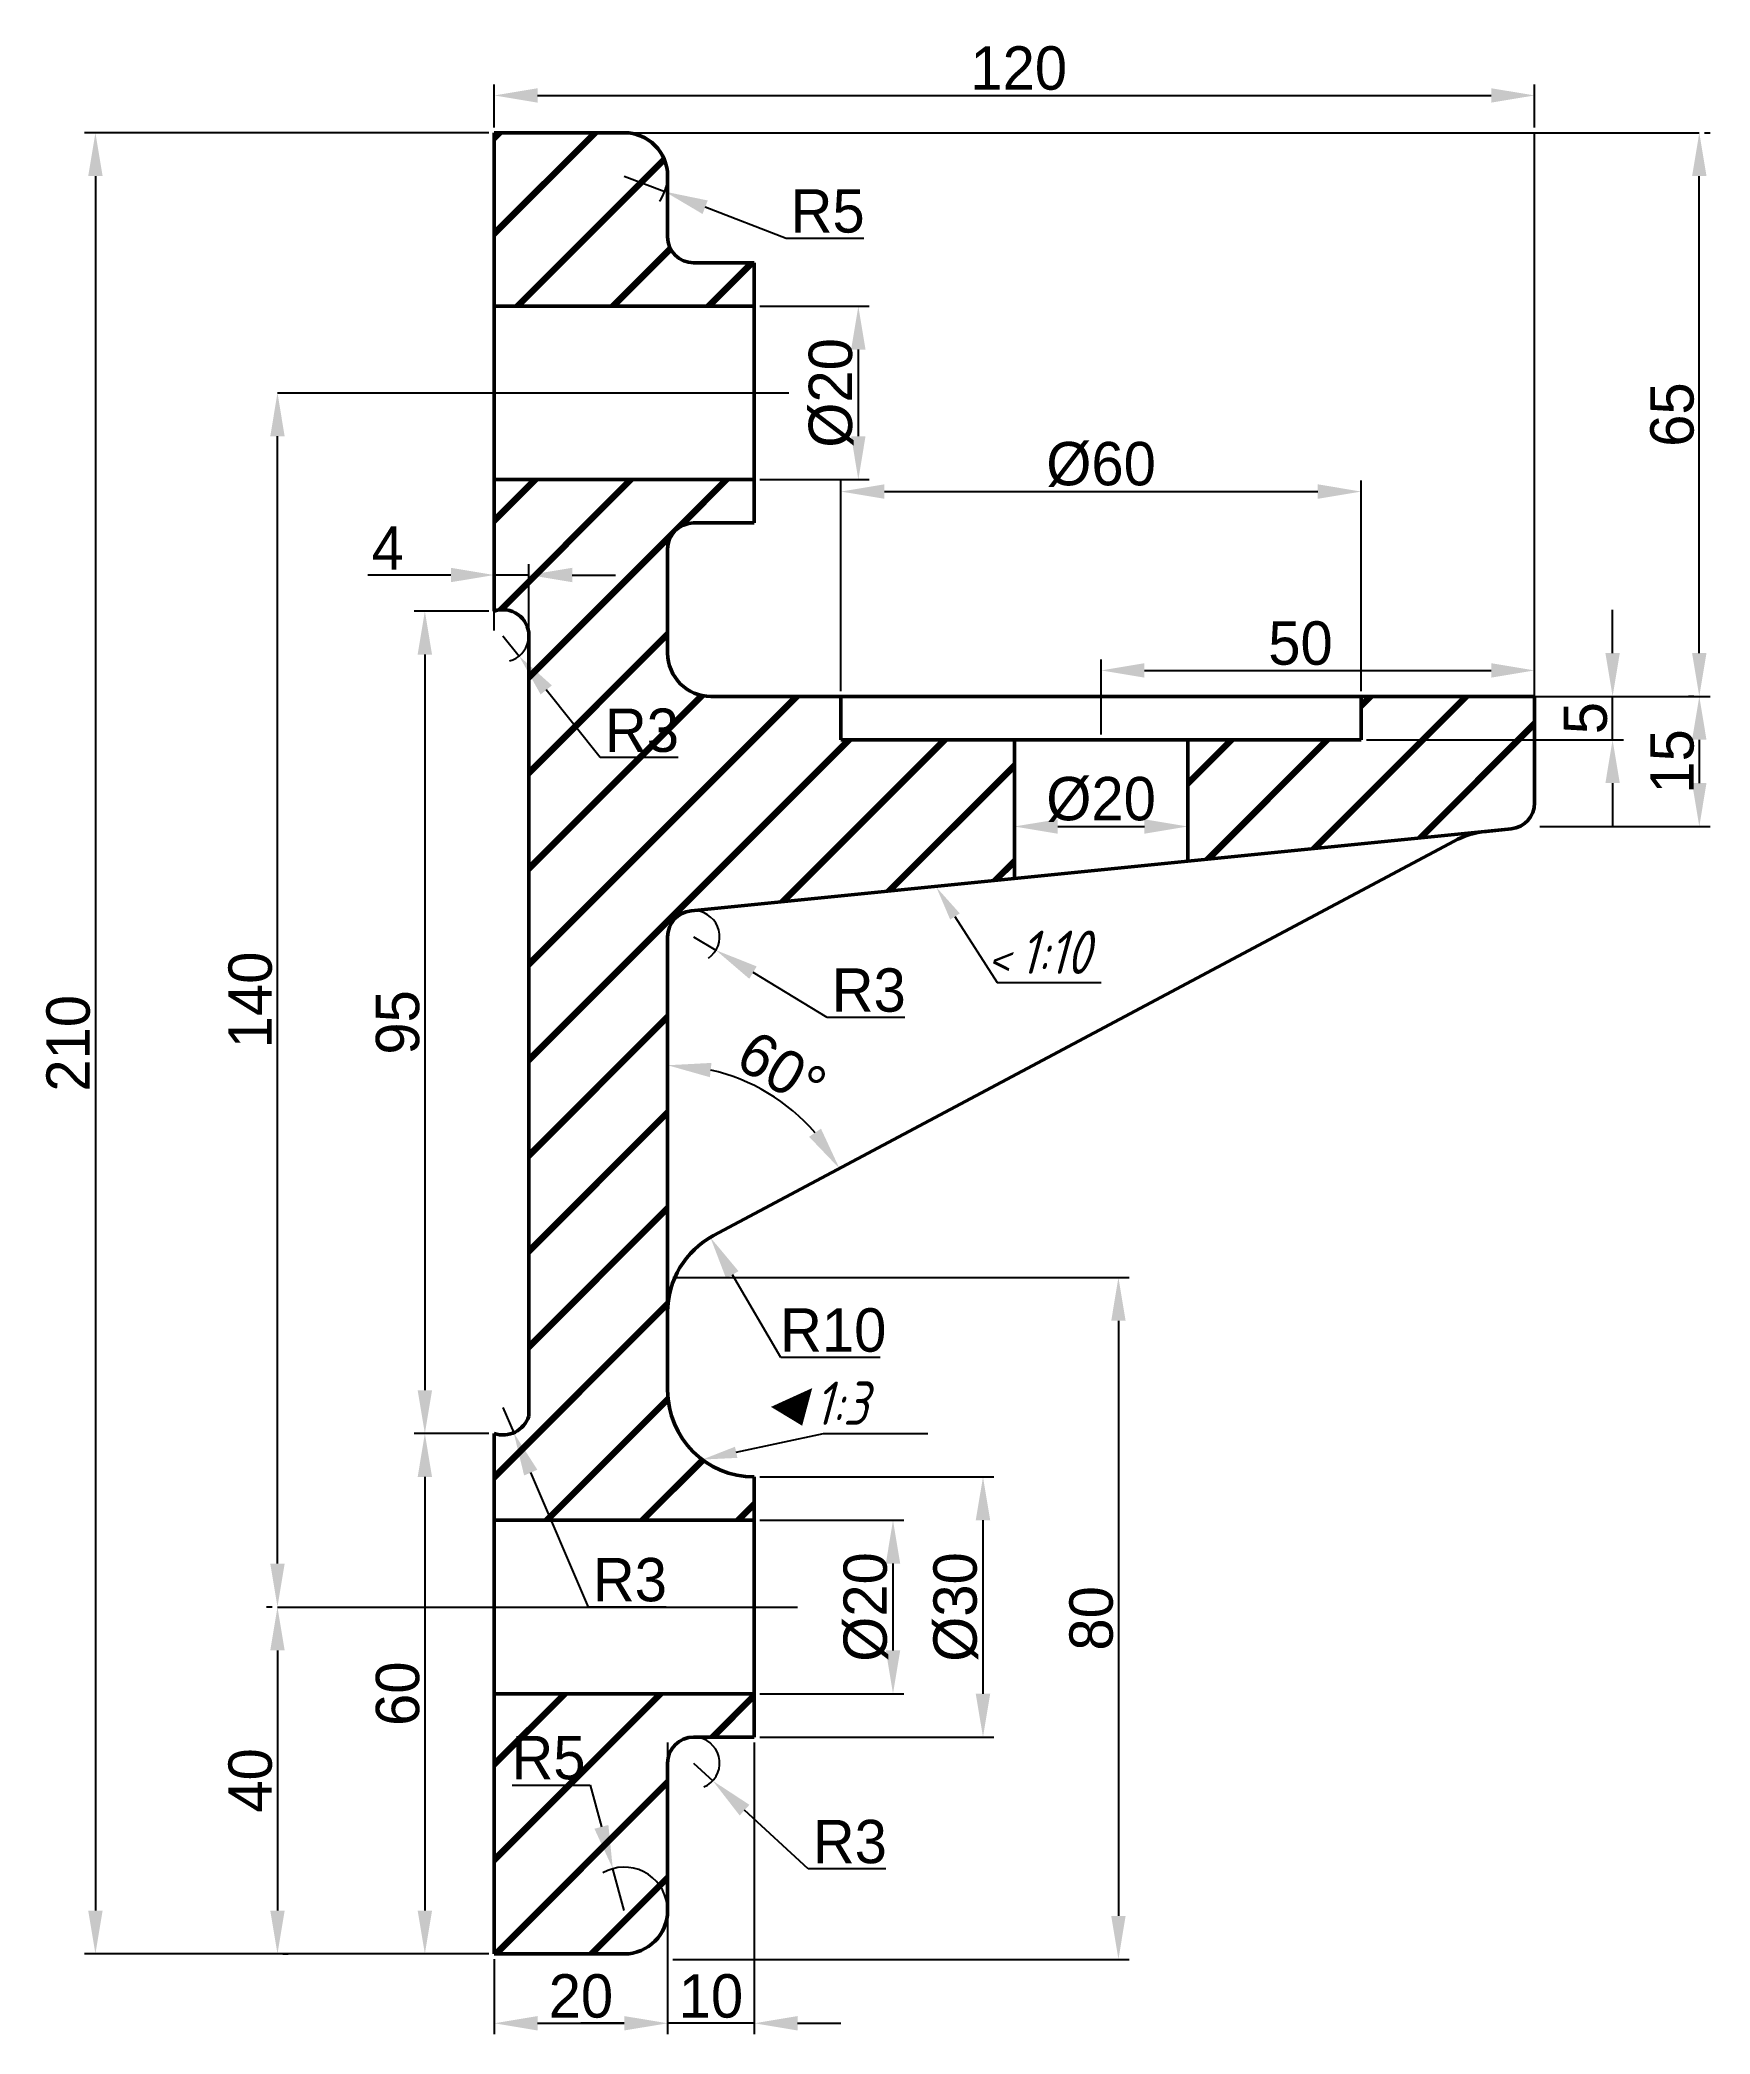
# Model space of a CAD drawing. Header units: millimetres. Extents: x -52 to 140, y -9 to 221.
import ezdxf
from ezdxf import colors
from ezdxf.entities.mleader import LeaderData, LeaderLine
from ezdxf.math import Vec2, Vec3

# ---------------------------------------------------------------- set-up
doc = ezdxf.new("R2010")
doc.units = ezdxf.units.MM
doc.linetypes.add('ACAD_ISO02W100', pattern=[15, 12, -3])
for name, color, linetype, lineweight in [('Основная сплошная', 7, 'Continuous', 50), ('Размерные линии', 3, 'Continuous', 25), ('Штриховая линия', 5, 'ACAD_ISO02W100', 25)]:
    doc.layers.add(name, color=color, linetype=linetype, lineweight=lineweight)
doc.styles.add('Dm', font='', dxfattribs={"oblique": 15})
doc.styles.get('Dm').set_extended_font_data('GOST type A')
doc.dimstyles.new('Copy of ISO-25', dxfattribs={"dimtxt": 5, "dimasz": 5, "dimexe": 1.25, "dimexo": 0.625, "dimtad": 1, "dimtoh": 1, "dimtxsty": 'Standard', "dimcen": 2.5, "dimadec": 0, "dimazin": 0, "dimtfac": 1, "dimtmove": 0, "dimatfit": 3, "dimfxl": 1, "dimarcsym": 0})

# ---------------------------------------------------------------- blocks, each defined once
blk = doc.blocks.new('*D1')
at = {"layer": 'Defpoints', "color": 0, "transparency": 16777216}
for p in [(0, 0), (20, 0), (20, -8)]:
    blk.add_point(p, dxfattribs=at)
at = {"layer": 'Размерные линии', "color": 0, "lineweight": -2, "transparency": 16777216}
for p, q in [((0, -0.62), (0, -9.25)), ((20, -0.62), (20, -9.25)), ((5, -8), (15, -8))]:
    blk.add_line(p, q, dxfattribs=at)
at = {"layer": 'Размерные линии', "color": 0, "transparency": 16777216}
for points in [[(5, -7.17), (5, -8.83), (0, -8)], [(15, -7.17), (15, -8.83), (20, -8)]]:
    blk.add_solid(points, dxfattribs=at)
at = {"layer": 'Размерные линии', "color": 0, "transparency": 16777216, "insert": (10, -4.88), "char_height": 5, "attachment_point": 5}
blk.add_mtext('20', dxfattribs=at)
blk = doc.blocks.new('*D2')
at = {"layer": 'Defpoints', "color": 0, "transparency": 16777216}
for p in [(20, 25), (30, 25), (20, -8)]:
    blk.add_point(p, dxfattribs=at)
at = {"layer": 'Размерные линии', "color": 0, "lineweight": -2, "transparency": 16777216}
for p, q in [((20, 24.38), (20, -9.25)), ((30, 24.38), (30, -9.25)), ((15, -8), (10, -8)), ((30, -8), (20, -8)), ((35, -8), (40, -8))]:
    blk.add_line(p, q, dxfattribs=at)
at = {"layer": 'Размерные линии', "color": 0, "transparency": 16777216}
for points in [[(15, -7.17), (15, -8.83), (20, -8)], [(35, -7.17), (35, -8.83), (30, -8)]]:
    blk.add_solid(points, dxfattribs=at)
at = {"layer": 'Размерные линии', "color": 0, "transparency": 16777216, "insert": (25, -4.88), "char_height": 5, "attachment_point": 5}
blk.add_mtext('10', dxfattribs=at)
blk = doc.blocks.new('*D3')
at = {"layer": 'Defpoints', "color": 0, "transparency": 16777216}
for p in [(0, 210), (-46, 0), (0, 0)]:
    blk.add_point(p, dxfattribs=at)
at = {"layer": 'Размерные линии', "color": 0, "lineweight": -2, "transparency": 16777216}
for p, q in [((-0.62, 210), (-47.25, 210)), ((-46, 205), (-46, 5)), ((-0.62, 0), (-47.25, 0))]:
    blk.add_line(p, q, dxfattribs=at)
at = {"layer": 'Размерные линии', "color": 0, "transparency": 16777216}
for points in [[(-46.83, 205), (-45.17, 205), (-46, 210)], [(-46.83, 5), (-45.17, 5), (-46, 0)]]:
    blk.add_solid(points, dxfattribs=at)
at = {"layer": 'Размерные линии', "color": 0, "transparency": 16777216, "insert": (-49.12, 105), "char_height": 5, "attachment_point": 5, "rotation": 90}
blk.add_mtext('210', dxfattribs=at)
blk = doc.blocks.new('*D4')
at = {"layer": 'Defpoints', "color": 0, "transparency": 16777216}
for p in [(0, 60), (-8, 0), (0, 0)]:
    blk.add_point(p, dxfattribs=at)
at = {"layer": 'Размерные линии', "color": 0, "lineweight": -2, "transparency": 16777216}
for p, q in [((-0.62, 60), (-9.25, 60)), ((-8, 55), (-8, 5)), ((-0.62, 0), (-9.25, 0))]:
    blk.add_line(p, q, dxfattribs=at)
at = {"layer": 'Размерные линии', "color": 0, "transparency": 16777216}
for points in [[(-8.83, 55), (-7.17, 55), (-8, 60)], [(-8.83, 5), (-7.17, 5), (-8, 0)]]:
    blk.add_solid(points, dxfattribs=at)
at = {"layer": 'Размерные линии', "color": 0, "transparency": 16777216, "insert": (-11.12, 30), "char_height": 5, "attachment_point": 5, "rotation": 90}
blk.add_mtext('60', dxfattribs=at)
blk = doc.blocks.new('*D5')
at = {"layer": 'Defpoints', "color": 0, "transparency": 16777216}
for p in [(-25, 40), (-25, 0), (-25, 0)]:
    blk.add_point(p, dxfattribs=at)
at = {"layer": 'Размерные линии', "color": 0, "lineweight": -2, "transparency": 16777216}
for p, q in [((-24.38, 40), (-23.75, 40)), ((-25, 35), (-25, 5)), ((-24.38, 0), (-23.75, 0))]:
    blk.add_line(p, q, dxfattribs=at)
at = {"layer": 'Размерные линии', "color": 0, "transparency": 16777216}
for points in [[(-25.83, 35), (-24.17, 35), (-25, 40)], [(-25.83, 5), (-24.17, 5), (-25, 0)]]:
    blk.add_solid(points, dxfattribs=at)
at = {"layer": 'Размерные линии', "color": 0, "transparency": 16777216, "insert": (-28.12, 20), "char_height": 5, "attachment_point": 5, "rotation": 90}
blk.add_mtext('40', dxfattribs=at)
blk = doc.blocks.new('*D6')
at = {"layer": 'Defpoints', "color": 0, "transparency": 16777216}
for p in [(13.68, 9.82), (15, 5)]:
    blk.add_point(p, dxfattribs=at)
at = {"layer": 'Размерные линии', "color": 0, "lineweight": -2, "transparency": 16777216}
for p, q in [((2.09, 19.47), (11.05, 19.47)), ((11.05, 19.47), (12.37, 14.65)), ((15, 5), (13.68, 9.82))]:
    blk.add_line(p, q, dxfattribs=at)
blk.add_arc((15, 5), 5, 7.162, 119.5791, dxfattribs=at)
at = {"layer": 'Размерные линии', "color": 0, "transparency": 16777216}
blk.add_solid([(13.17, 14.87), (11.56, 14.43), (13.68, 9.82)], dxfattribs=at)
at = {"layer": 'Размерные линии', "color": 0, "transparency": 16777216, "insert": (6.26, 22.6), "char_height": 5, "attachment_point": 5}
blk.add_mtext('R5', dxfattribs=at)
blk = doc.blocks.new('*D7')
at = {"layer": 'Defpoints', "color": 0, "transparency": 16777216}
for p in [(23, 22), (25.2, 19.97)]:
    blk.add_point(p, dxfattribs=at)
at = {"layer": 'Размерные линии', "color": 0, "lineweight": -2, "transparency": 16777216}
for p, q in [((23, 22), (25.2, 19.97)), ((36.23, 9.79), (28.88, 16.57)), ((45.18, 9.79), (36.23, 9.79))]:
    blk.add_line(p, q, dxfattribs=at)
blk.add_arc((23, 22), 3, 293.4174, 78.0634, dxfattribs=at)
at = {"layer": 'Размерные линии', "color": 0, "transparency": 16777216}
blk.add_solid([(29.44, 17.19), (28.31, 15.96), (25.2, 19.97)], dxfattribs=at)
at = {"layer": 'Размерные линии', "color": 0, "transparency": 16777216, "insert": (41.02, 12.92), "char_height": 5, "attachment_point": 5}
blk.add_mtext('R3', dxfattribs=at)
blk = doc.blocks.new('*D8')
at = {"layer": 'Defpoints', "color": 0, "transparency": 16777216}
for p in [(30, 55), (56.38, 55), (30, 25)]:
    blk.add_point(p, dxfattribs=at)
at = {"layer": 'Размерные линии', "color": 0, "lineweight": -2, "transparency": 16777216}
for p, q in [((30.62, 55), (57.63, 55)), ((56.38, 30), (56.38, 50)), ((30.62, 25), (57.63, 25))]:
    blk.add_line(p, q, dxfattribs=at)
at = {"layer": 'Размерные линии', "color": 0, "transparency": 16777216}
for points in [[(55.54, 50), (57.21, 50), (56.38, 55)], [(55.54, 30), (57.21, 30), (56.38, 25)]]:
    blk.add_solid(points, dxfattribs=at)
at = {"layer": 'Размерные линии', "color": 0, "transparency": 16777216, "insert": (53.25, 40), "char_height": 5, "attachment_point": 5, "rotation": 90}
blk.add_mtext('%%C30', dxfattribs=at)
blk = doc.blocks.new('*D9')
at = {"layer": 'Defpoints', "color": 0, "transparency": 16777216}
for p in [(30, 50), (46, 50), (30, 30)]:
    blk.add_point(p, dxfattribs=at)
at = {"layer": 'Размерные линии', "color": 0, "lineweight": -2, "transparency": 16777216}
for p, q in [((30.62, 50), (47.25, 50)), ((46, 35), (46, 45)), ((30.62, 30), (47.25, 30))]:
    blk.add_line(p, q, dxfattribs=at)
at = {"layer": 'Размерные линии', "color": 0, "transparency": 16777216}
for points in [[(45.17, 45), (46.83, 45), (46, 50)], [(45.17, 35), (46.83, 35), (46, 30)]]:
    blk.add_solid(points, dxfattribs=at)
at = {"layer": 'Размерные линии', "color": 0, "transparency": 16777216, "insert": (42.88, 40), "char_height": 5, "attachment_point": 5, "rotation": 90}
blk.add_mtext('%%C20', dxfattribs=at)
blk = doc.blocks.new('*D10')
at = {"layer": 'Defpoints', "color": 0, "transparency": 16777216}
for p in [(20, 78), (20, -0.63), (72, -0.63)]:
    blk.add_point(p, dxfattribs=at)
at = {"layer": 'Размерные линии', "color": 0, "lineweight": -2, "transparency": 16777216}
for p, q in [((20.62, 78), (73.25, 78)), ((72, 73), (72, 4.37)), ((20.62, -0.63), (73.25, -0.63))]:
    blk.add_line(p, q, dxfattribs=at)
at = {"layer": 'Размерные линии', "color": 0, "transparency": 16777216}
for points in [[(71.17, 73), (72.83, 73), (72, 78)], [(71.17, 4.37), (72.83, 4.37), (72, -0.63)]]:
    blk.add_solid(points, dxfattribs=at)
at = {"layer": 'Размерные линии', "color": 0, "transparency": 16777216, "insert": (68.88, 38.69), "char_height": 5, "attachment_point": 5, "rotation": 90}
blk.add_mtext('80', dxfattribs=at)
blk = doc.blocks.new('*D11')
at = {"layer": 'Defpoints', "color": 0, "transparency": 16777216}
for p in [(30, 190), (42, 190), (30, 170)]:
    blk.add_point(p, dxfattribs=at)
at = {"layer": 'Размерные линии', "color": 0, "lineweight": -2, "transparency": 16777216}
for p, q in [((30.62, 190), (43.25, 190)), ((42, 175), (42, 185)), ((30.62, 170), (43.25, 170))]:
    blk.add_line(p, q, dxfattribs=at)
at = {"layer": 'Размерные линии', "color": 0, "transparency": 16777216}
for points in [[(41.17, 185), (42.83, 185), (42, 190)], [(41.17, 175), (42.83, 175), (42, 170)]]:
    blk.add_solid(points, dxfattribs=at)
at = {"layer": 'Размерные линии', "color": 0, "transparency": 16777216, "insert": (38.87, 180), "char_height": 5, "attachment_point": 5, "rotation": 90}
blk.add_mtext('%%C20', dxfattribs=at)
blk = doc.blocks.new('*D12')
at = {"layer": 'Defpoints', "color": 0, "transparency": 16777216}
for p in [(0, 154.83), (-8, 60), (0, 60)]:
    blk.add_point(p, dxfattribs=at)
at = {"layer": 'Размерные линии', "color": 0, "lineweight": -2, "transparency": 16777216}
for p, q in [((-0.63, 154.83), (-9.25, 154.83)), ((-8, 149.83), (-8, 65)), ((-0.63, 60), (-9.25, 60))]:
    blk.add_line(p, q, dxfattribs=at)
at = {"layer": 'Размерные линии', "color": 0, "transparency": 16777216}
for points in [[(-8.83, 149.83), (-7.17, 149.83), (-8, 154.83)], [(-8.83, 65), (-7.17, 65), (-8, 60)]]:
    blk.add_solid(points, dxfattribs=at)
at = {"layer": 'Размерные линии', "color": 0, "transparency": 16777216, "insert": (-11.12, 107.41), "char_height": 5, "attachment_point": 5, "rotation": 90}
blk.add_mtext('95', dxfattribs=at)
blk = doc.blocks.new('*D13')
at = {"layer": 'Defpoints', "color": 0, "transparency": 16777216}
for p in [(-25, 180), (-25, 180), (-25, 40)]:
    blk.add_point(p, dxfattribs=at)
at = {"layer": 'Размерные линии', "color": 0, "lineweight": -2, "transparency": 16777216}
for p, q in [((-24.37, 180), (-23.75, 180)), ((-25, 45), (-25, 175)), ((-25.62, 40), (-26.25, 40))]:
    blk.add_line(p, q, dxfattribs=at)
at = {"layer": 'Размерные линии', "color": 0, "transparency": 16777216}
for points in [[(-25.83, 175), (-24.17, 175), (-25, 180)], [(-25.83, 45), (-24.17, 45), (-25, 40)]]:
    blk.add_solid(points, dxfattribs=at)
at = {"layer": 'Размерные линии', "color": 0, "transparency": 16777216, "insert": (-28.12, 110), "char_height": 5, "attachment_point": 5, "rotation": 90}
blk.add_mtext('140', dxfattribs=at)
blk = doc.blocks.new('*D14')
at = {"layer": 'Defpoints', "color": 0, "transparency": 16777216}
for p in [(60, 140), (80, 140), (80, 130)]:
    blk.add_point(p, dxfattribs=at)
at = {"layer": 'Размерные линии', "color": 0, "lineweight": -2, "transparency": 16777216}
for p, q in [((60, 139.38), (60, 128.75)), ((80, 139.38), (80, 128.75)), ((65, 130), (75, 130))]:
    blk.add_line(p, q, dxfattribs=at)
at = {"layer": 'Размерные линии', "color": 0, "transparency": 16777216}
for points in [[(65, 130.83), (65, 129.17), (60, 130)], [(75, 130.83), (75, 129.17), (80, 130)]]:
    blk.add_solid(points, dxfattribs=at)
at = {"layer": 'Размерные линии', "color": 0, "transparency": 16777216, "insert": (70, 133.12), "char_height": 5, "attachment_point": 5}
blk.add_mtext('%%C20', dxfattribs=at)
blk = doc.blocks.new('*D15')
at = {"layer": 'Defpoints', "color": 0, "transparency": 16777216}
for p in [(100, 168.62), (40, 145), (100, 145)]:
    blk.add_point(p, dxfattribs=at)
at = {"layer": 'Размерные линии', "color": 0, "lineweight": -2, "transparency": 16777216}
for p, q in [((40, 145.62), (40, 169.88)), ((45, 168.62), (95, 168.62)), ((100, 145.62), (100, 169.88))]:
    blk.add_line(p, q, dxfattribs=at)
at = {"layer": 'Размерные линии', "color": 0, "transparency": 16777216}
for points in [[(45, 169.46), (45, 167.79), (40, 168.62)], [(95, 169.46), (95, 167.79), (100, 168.62)]]:
    blk.add_solid(points, dxfattribs=at)
at = {"layer": 'Размерные линии', "color": 0, "transparency": 16777216, "insert": (70, 171.75), "char_height": 5, "attachment_point": 5}
blk.add_mtext('%%C60', dxfattribs=at)
blk = doc.blocks.new('*D16')
at = {"layer": 'Defpoints', "color": 0, "transparency": 16777216}
for p in [(100, 145), (129, 145), (100, 140)]:
    blk.add_point(p, dxfattribs=at)
at = {"layer": 'Размерные линии', "color": 0, "lineweight": -2, "transparency": 16777216}
for p, q in [((129, 150), (129, 155)), ((100.62, 145), (130.25, 145)), ((129, 140), (129, 145)), ((100.62, 140), (130.25, 140)), ((129, 135), (129, 130))]:
    blk.add_line(p, q, dxfattribs=at)
at = {"layer": 'Размерные линии', "color": 0, "transparency": 16777216}
for points in [[(128.17, 150), (129.83, 150), (129, 145)], [(128.17, 135), (129.83, 135), (129, 140)]]:
    blk.add_solid(points, dxfattribs=at)
at = {"layer": 'Размерные линии', "color": 0, "transparency": 16777216, "insert": (125.88, 142.5), "char_height": 5, "attachment_point": 5, "rotation": 90}
blk.add_mtext('5', dxfattribs=at)
blk = doc.blocks.new('*D17')
at = {"layer": 'Defpoints', "color": 0, "transparency": 16777216}
for p in [(120, 145), (120, 130), (139, 130)]:
    blk.add_point(p, dxfattribs=at)
at = {"layer": 'Размерные линии', "color": 0, "lineweight": -2, "transparency": 16777216}
for p, q in [((120.62, 145), (140.25, 145)), ((139, 140), (139, 135)), ((120.62, 130), (140.25, 130))]:
    blk.add_line(p, q, dxfattribs=at)
at = {"layer": 'Размерные линии', "color": 0, "transparency": 16777216}
for points in [[(138.17, 140), (139.83, 140), (139, 145)], [(138.17, 135), (139.83, 135), (139, 130)]]:
    blk.add_solid(points, dxfattribs=at)
at = {"layer": 'Размерные линии', "color": 0, "transparency": 16777216, "insert": (135.88, 137.5), "char_height": 5, "attachment_point": 5, "rotation": 90}
blk.add_mtext('15', dxfattribs=at)
blk = doc.blocks.new('*D18')
at = {"layer": 'Defpoints', "color": 0, "transparency": 16777216}
for p in [(139, 210), (139, 210), (139, 145)]:
    blk.add_point(p, dxfattribs=at)
at = {"layer": 'Размерные линии', "color": 0, "lineweight": -2, "transparency": 16777216}
for p, q in [((139.62, 210), (140.25, 210)), ((139, 150), (139, 205)), ((138.38, 145), (137.75, 145))]:
    blk.add_line(p, q, dxfattribs=at)
at = {"layer": 'Размерные линии', "color": 0, "transparency": 16777216}
for points in [[(138.17, 205), (139.83, 205), (139, 210)], [(138.17, 150), (139.83, 150), (139, 145)]]:
    blk.add_solid(points, dxfattribs=at)
at = {"layer": 'Размерные линии', "color": 0, "transparency": 16777216, "insert": (135.88, 177.5), "char_height": 5, "attachment_point": 5, "rotation": 90}
blk.add_mtext('65', dxfattribs=at)
blk = doc.blocks.new('*D19')
at = {"layer": 'Defpoints', "color": 0, "transparency": 16777216}
for p in [(120, 214.3), (0, 210), (120, 210)]:
    blk.add_point(p, dxfattribs=at)
at = {"layer": 'Размерные линии', "color": 0, "lineweight": -2, "transparency": 16777216}
for p, q in [((0, 210.62), (0, 215.55)), ((5, 214.3), (115, 214.3)), ((120, 210.62), (120, 215.55))]:
    blk.add_line(p, q, dxfattribs=at)
at = {"layer": 'Размерные линии', "color": 0, "transparency": 16777216}
for points in [[(5, 215.13), (5, 213.47), (0, 214.3)], [(115, 215.13), (115, 213.47), (120, 214.3)]]:
    blk.add_solid(points, dxfattribs=at)
at = {"layer": 'Размерные линии', "color": 0, "transparency": 16777216, "insert": (60.5, 217.43), "char_height": 5, "attachment_point": 5}
blk.add_mtext('120', dxfattribs=at)
blk = doc.blocks.new('*D20')
at = {"layer": 'Defpoints', "color": 0, "transparency": 16777216}
for p in [(15, 205), (19.67, 203.21)]:
    blk.add_point(p, dxfattribs=at)
at = {"layer": 'Размерные линии', "color": 0, "lineweight": -2, "transparency": 16777216}
for p, q in [((15, 205), (19.67, 203.21)), ((33.67, 197.82), (24.33, 201.41)), ((42.63, 197.82), (33.67, 197.82))]:
    blk.add_line(p, q, dxfattribs=at)
blk.add_arc((15, 205), 5, 324.6385, 352.838, dxfattribs=at)
at = {"layer": 'Размерные линии', "color": 0, "transparency": 16777216}
blk.add_solid([(24.63, 202.19), (24.03, 200.63), (19.67, 203.21)], dxfattribs=at)
at = {"layer": 'Размерные линии', "color": 0, "transparency": 16777216, "insert": (38.46, 200.95), "char_height": 5, "attachment_point": 5}
blk.add_mtext('R5', dxfattribs=at)
blk = doc.blocks.new('*D21')
at = {"layer": 'Defpoints', "color": 0, "transparency": 16777216}
for p in [(23, 117.29), (25.57, 115.74)]:
    blk.add_point(p, dxfattribs=at)
at = {"layer": 'Размерные линии', "color": 0, "lineweight": -2, "transparency": 16777216}
for p, q in [((23, 117.29), (25.57, 115.74)), ((38.41, 107.99), (29.85, 113.15)), ((47.37, 107.99), (38.41, 107.99))]:
    blk.add_line(p, q, dxfattribs=at)
blk.add_arc((23, 117.29), 3, 305.0206, 83.774, dxfattribs=at)
at = {"layer": 'Размерные линии', "color": 0, "transparency": 16777216}
blk.add_solid([(30.28, 113.87), (29.42, 112.44), (25.57, 115.74)], dxfattribs=at)
at = {"layer": 'Размерные линии', "color": 0, "transparency": 16777216, "insert": (43.2, 111.11), "char_height": 5, "attachment_point": 5}
blk.add_mtext('R3', dxfattribs=at)
blk = doc.blocks.new('*D22')
at = {"layer": 'Defpoints', "color": 0, "transparency": 16777216}
for p in [(110.71, 128.32), (20, 117.29), (34.83, 96.88), (25.3, 82.82), (20, 65)]:
    blk.add_point(p, dxfattribs=at)
at = {"layer": 'Размерные линии', "color": 0, "lineweight": -2, "transparency": 16777216}
blk.add_arc((20, 80), 22.47, 40.8163, 77.2254, dxfattribs=at)
at = {"layer": 'Размерные линии', "color": 0, "transparency": 16777216}
for points in [[(24.88, 101.09), (25.06, 102.74), (20, 102.47)], [(37.69, 95.16), (36.32, 94.22), (39.83, 90.56)]]:
    blk.add_solid(points, dxfattribs=at)
at = {"layer": 'Размерные линии', "color": 0, "transparency": 16777216, "insert": (33.18, 101.95), "char_height": 5, "attachment_point": 5, "rotation": 329.0209}
blk.add_mtext('60%%D', dxfattribs=at)
blk = doc.blocks.new('*D23')
at = {"layer": 'Defpoints', "color": 0, "transparency": 16777216}
for p in [(24.93, 82.62), (30, 74)]:
    blk.add_point(p, dxfattribs=at)
at = {"layer": 'Размерные линии', "color": 0, "lineweight": -2, "transparency": 16777216}
for p, q in [((33.06, 68.79), (27.47, 78.31)), ((44.52, 68.79), (33.06, 68.79))]:
    blk.add_line(p, q, dxfattribs=at)
at = {"layer": 'Размерные линии', "color": 0, "transparency": 16777216}
blk.add_solid([(28.18, 78.73), (26.75, 77.88), (24.93, 82.62)], dxfattribs=at)
at = {"layer": 'Размерные линии', "color": 0, "transparency": 16777216, "insert": (39.1, 71.91), "char_height": 5, "attachment_point": 5}
blk.add_mtext('R10', dxfattribs=at)
blk = doc.blocks.new('*D24')
at = {"layer": 'Defpoints', "color": 0, "transparency": 16777216}
for p in [(120, 148), (70, 140), (120, 140)]:
    blk.add_point(p, dxfattribs=at)
at = {"layer": 'Размерные линии', "color": 0, "lineweight": -2, "transparency": 16777216}
for p, q in [((70, 140.62), (70, 149.25)), ((75, 148), (115, 148)), ((120, 140.62), (120, 149.25))]:
    blk.add_line(p, q, dxfattribs=at)
at = {"layer": 'Размерные линии', "color": 0, "transparency": 16777216}
for points in [[(75, 148.83), (75, 147.17), (70, 148)], [(115, 148.83), (115, 147.17), (120, 148)]]:
    blk.add_solid(points, dxfattribs=at)
at = {"layer": 'Размерные линии', "color": 0, "transparency": 16777216, "insert": (93, 151.12), "char_height": 5, "attachment_point": 5}
blk.add_mtext('50', dxfattribs=at)
blk = doc.blocks.new('*D25')
at = {"layer": 'Defpoints', "color": 0, "transparency": 16777216}
for p in [(0, 159), (0, 152), (4, 152)]:
    blk.add_point(p, dxfattribs=at)
at = {"layer": 'Размерные линии', "color": 0, "lineweight": -2, "transparency": 16777216}
for p, q in [((-5, 159), (-14.58, 159)), ((0, 152.62), (0, 160.25)), ((4, 159), (0, 159)), ((4, 152.62), (4, 160.25)), ((9, 159), (14, 159))]:
    blk.add_line(p, q, dxfattribs=at)
at = {"layer": 'Размерные линии', "color": 0, "transparency": 16777216}
for points in [[(-5, 159.83), (-5, 158.17), (0, 159)], [(9, 159.83), (9, 158.17), (4, 159)]]:
    blk.add_solid(points, dxfattribs=at)
at = {"layer": 'Размерные линии', "color": 0, "transparency": 16777216, "insert": (-12.29, 162.12), "char_height": 5, "attachment_point": 5}
blk.add_mtext('4', dxfattribs=at)
blk = doc.blocks.new('*D26')
at = {"layer": 'Defpoints', "color": 0, "transparency": 16777216}
for p in [(1, 63), (2.25, 60.09)]:
    blk.add_point(p, dxfattribs=at)
at = {"layer": 'Размерные линии', "color": 0, "lineweight": -2, "transparency": 16777216}
for p, q in [((1, 63), (2.25, 60.09)), ((10.86, 40), (4.22, 55.5)), ((19.82, 40), (10.86, 40))]:
    blk.add_line(p, q, dxfattribs=at)
at = {"layer": 'Размерные линии', "color": 0, "transparency": 16777216}
blk.add_solid([(4.98, 55.83), (3.45, 55.17), (2.25, 60.09)], dxfattribs=at)
at = {"layer": 'Размерные линии', "color": 0, "transparency": 16777216, "insert": (15.65, 43.12), "char_height": 5, "attachment_point": 5}
blk.add_mtext('R3', dxfattribs=at)
blk = doc.blocks.new('*D27')
at = {"layer": 'Defpoints', "color": 0, "transparency": 16777216}
for p in [(1, 152), (2.87, 149.66)]:
    blk.add_point(p, dxfattribs=at)
at = {"layer": 'Размерные линии', "color": 0, "lineweight": -2, "transparency": 16777216}
for p, q in [((1, 152), (2.87, 149.66)), ((12.24, 137.94), (6, 145.75)), ((21.2, 137.94), (12.24, 137.94))]:
    blk.add_line(p, q, dxfattribs=at)
blk.add_arc((1, 152), 3, 284.7866, 348.0634, dxfattribs=at)
at = {"layer": 'Размерные линии', "color": 0, "transparency": 16777216}
blk.add_solid([(6.65, 146.27), (5.35, 145.23), (2.87, 149.66)], dxfattribs=at)
at = {"layer": 'Размерные линии', "color": 0, "transparency": 16777216, "insert": (17.04, 141.07), "char_height": 5, "attachment_point": 5}
blk.add_mtext('R3', dxfattribs=at)

msp = doc.modelspace()

# ---------------------------------------------------------------- hatches: boundary and pattern name
at = {"layer": 'Основная сплошная'}
h = msp.add_hatch(dxfattribs=at)
h.set_pattern_fill('JIS_LC_8', color=1)
h.paths.add_polyline_path([(20, 205, 0.4142136), (15, 210), (0, 210), (0, 190), (30, 190), (30, 195), (23, 195, -0.4142136), (20, 198)])
h.paths.add_polyline_path([(60, 140), (40, 140), (40, 145), (25, 145, -0.4142136), (20, 150), (20, 162, -0.4142136), (23, 165), (30, 165), (30, 170), (0, 170), (0, 154.828, -0.5176381), (4, 152), (4, 62, -0.4142136), (0, 60), (0, 50), (30, 50), (30, 55, -0.4142136), (20, 65), (20, 73.996), (20, 117.285, -0.3852624), (22.701, 120.27), (60, 124)])
h.paths.add_polyline_path([(20, 22, -0.4142136), (23, 25), (30, 25), (30, 30), (0, 30), (0, 0), (15, 0, 0.4142136), (20, 5)])
h.paths.add_polyline_path([(80, 126), (80, 140), (100, 140), (100, 145), (120, 145), (120, 132.715, -0.3853136), (117.299, 129.73)])

# ---------------------------------------------------------------- linework, layer by layer
for p, q in [((0, 190), (0, 210)), ((0, 210), (15, 210)), ((20, 198), (20, 205)), ((30, 195), (23, 195)), ((30, 190), (30, 195)), ((0, 170), (0, 190)), ((30, 190), (0, 190)), ((30, 170), (30, 190)), ((0, 170), (30, 170)), ((0, 154.828), (0, 170)), ((30, 170), (30, 165)), ((23, 165), (30, 165)), ((20, 150), (20, 162)), ((4, 62), (4, 152)), ((40, 145), (25, 145)), ((40, 140), (40, 145)), ((100, 145), (40, 145)), ((120, 145), (100, 145)), ((100, 145), (100, 140)), ((120, 132.715), (120, 145)), ((100, 140), (40, 140)), ((60, 140), (60, 124)), ((80, 140), (80, 126)), ((22.701, 120.27), (117.299, 129.73)), ((114.419, 129.442), (117.299, 129.73)), ((110.713, 128.318), (25.299, 82.822)), ((20, 65), (20, 117.285)), ((20, 65), (20, 73.996)), ((0, 0), (0, 60)), ((30, 50), (30, 55)), ((0, 30), (0, 50)), ((0, 50), (30, 50)), ((30, 30), (30, 50)), ((0, 30), (30, 30)), ((30, 25), (30, 30)), ((23, 25), (30, 25)), ((20, 5), (20, 22)), ((0, 0), (15, 0))]:
    msp.add_line(p, q, dxfattribs=at)
for centre, radius, start, end in [((15, 205), 5, 0, 90), ((23, 198), 3, 180, 270), ((23, 162), 3, 90, 180), ((1, 152), 3, 0, 109.47122), ((25, 150), 5, 180, 270), ((117, 132.715), 3, 275.71059, 0), ((115.414, 119.492), 10, 95.71059, 118.0417), ((23, 117.285), 3, 95.71059, 180), ((30, 73.996), 10, 118.0417, 180), ((30, 65), 10, 180, 270), ((1, 63), 3.162, 251.56505, 341.56505), ((23, 22), 3, 90, 180), ((15, 5), 5, 270, 0)]:
    msp.add_arc(centre, radius, start, end, dxfattribs=at)
at = {"layer": 'Размерные линии'}
for p, q in [((0, 210), (139, 210)), ((120, 145), (120, 210)), ((-25, 180), (34, 180)), ((-25, 40), (35, 40))]:
    msp.add_line(p, q, dxfattribs=at)
at = {"layer": 'Штриховая линия'}
msp.add_line((119.954, 133.24), (120, 133.264), dxfattribs=at)

# ---------------------------------------------------------------- texts
at = {"layer": 'Размерные линии', "attachment_point": 1, "style": 'Dm'}
for s, insert, char_height, width in [('{\\fArial|b0|i0|c0|p34;˂ \\fGOST type A|b0|i0|c204|p34;\\H1.6667x;1:10}', (57, 118), 3, 20), ('{\\fArial|b0|i0|c0|p34;◄}1:3', (30, 66), 5, 15)]:
    msp.add_mtext(s, dxfattribs=dict(at, insert=insert, char_height=char_height, width=width))

# ---------------------------------------------------------------- dimensions: what is measured, and where the dimension line sits
at = {"layer": 'Размерные линии'}
for base, p1, p2, picture, middle in [((120, 214.3), (0, 210), (120, 210), '*D19', (60.5, 214.3)), ((120, 148), (70, 140), (120, 140), '*D24', (93, 148))]:
    dim = msp.add_linear_dim(base=base, p1=p1, p2=p2, dimstyle='Copy of ISO-25', dxfattribs=at)
    dim.commit()
    dim.dimension.update_dxf_attribs({"geometry": picture, "text_midpoint": middle, "dimtype": 160})
for base, p1, p2, picture, middle in [((-46, 0), (0, 210), (0, 0), '*D3', (-46, 105)), ((139, 210), (139, 145), (139, 210), '*D18', (139, 177.5)), ((-25, 180), (-25, 40), (-25, 180), '*D13', (-25, 110)), ((129, 145), (100, 140), (100, 145), '*D16', (129, 142.5)), ((139, 130), (120, 145), (120, 130), '*D17', (139, 137.5)), ((-8, 0), (0, 60), (0, 0), '*D4', (-8, 30)), ((-25, 0), (-25, 40), (-25, 0), '*D5', (-25, 20))]:
    dim = msp.add_linear_dim(base=base, p1=p1, p2=p2, angle=90, dimstyle='Copy of ISO-25', dxfattribs=at)
    dim.commit()
    dim.dimension.update_dxf_attribs({"geometry": picture, "text_midpoint": middle, "dimtype": 160})
for center, mpoint, picture, middle in [((15, 205), (19.667, 203.205), '*D20', (38.459, 200.945)), ((1, 152), (2.874, 149.657), '*D27', (17.036, 141.069)), ((23, 117.285), (25.569, 115.735), '*D21', (43.203, 111.111)), ((15, 5), (13.684, 9.824), '*D6', (6.262, 22.596)), ((23, 22), (25.204, 19.965), '*D7', (41.018, 12.916))]:
    dim = msp.add_radius_dim(center=center, mpoint=mpoint, dimstyle='Copy of ISO-25', dxfattribs=at)
    dim.commit()
    dim.dimension.update_dxf_attribs({"geometry": picture, "text_midpoint": middle})
for base, p1, p2, text, picture, middle in [((42, 190), (30, 170), (30, 190), '%%C<>', '*D11', (38.875, 180)), ((-8, 60), (0, 154.828), (0, 60), '95', '*D12', (-11.125, 107.414)), ((72, -0.625), (20, 78), (20, -0.625), '80', '*D10', (68.875, 38.687))]:
    dim = msp.add_linear_dim(base=base, p1=p1, p2=p2, angle=90, text=text, dimstyle='Copy of ISO-25', dxfattribs=at)
    dim.commit()
    dim.dimension.update_dxf_attribs({"geometry": picture, "text_midpoint": middle})
for base, p1, p2, picture, middle in [((100, 168.625), (40, 145), (100, 145), '*D15', (70, 168.625)), ((80, 130), (60, 140), (80, 140), '*D14', (70, 130))]:
    dim = msp.add_linear_dim(base=base, p1=p1, p2=p2, text='%%C<>', dimstyle='Copy of ISO-25', dxfattribs=at)
    dim.commit()
    dim.dimension.update_dxf_attribs({"geometry": picture, "text_midpoint": middle, "dimtype": 160})
for base, p1, p2, picture, middle in [((0, 159), (4, 152), (0, 152), '*D25', (-12.292, 162.125)), ((20, -8), (30, 25), (20, 25), '*D2', (25, -4.875)), ((20, -8), (0, 0), (20, 0), '*D1', (10, -4.875))]:
    dim = msp.add_linear_dim(base=base, p1=p1, p2=p2, dimstyle='Copy of ISO-25', dxfattribs=at)
    dim.commit()
    dim.dimension.update_dxf_attribs({"geometry": picture, "text_midpoint": middle})
dim = msp.add_angular_dim_2l(base=(34.833, 96.881), line1=((20, 65), (20, 117.285)), line2=((110.713, 128.318), (25.299, 82.822)), text='60%%D', dimstyle='Copy of ISO-25', dxfattribs=at)
dim.commit()
dim.dimension.update_dxf_attribs({"geometry": '*D22', "text_midpoint": (33.176, 101.946)})
dim = msp.add_radius_dim(center=(30, 73.996), mpoint=(24.931, 82.616), dimstyle='Copy of ISO-25', dxfattribs=at)
dim.commit()
dim.dimension.update_dxf_attribs({"geometry": '*D23', "text_midpoint": (39.104, 68.788), "dimtype": 164})
dim = msp.add_radius_dim(center=(1, 63), mpoint=(2.246, 60.093), text='R3', dimstyle='Copy of ISO-25', dxfattribs=at)
dim.commit()
dim.dimension.update_dxf_attribs({"geometry": '*D26', "text_midpoint": (15.649, 40), "dimtype": 164})
for base, p1, p2, picture, middle in [((56.375, 55), (30, 25), (30, 55), '*D8', (56.375, 40)), ((46, 50), (30, 30), (30, 50), '*D9', (46, 40))]:
    dim = msp.add_linear_dim(base=base, p1=p1, p2=p2, angle=90, text='%%C<>', dimstyle='Copy of ISO-25', dxfattribs=at)
    dim.commit()
    dim.dimension.update_dxf_attribs({"geometry": picture, "text_midpoint": middle, "dimtype": 160})

# ---------------------------------------------------------------- leaders
ml = msp.add_multileader_mtext('Standard', dxfattribs=at)
ml.set_content('', color=256)
ml.set_leader_properties()
ml.build(insert=Vec2(0, 0))
ml.multileader.update_dxf_attribs({"text_right_attachment_type": 6, "dogleg_length": 0.36})
ctx = ml.context
ctx.base_point, ctx.plane_origin = Vec3(70, 112), Vec3(51, 123)
ctx.right_attachment = 6
notes = []
notes.append((ctx, [(0, (1, 1, 0), (58, 112), (1, 0), 12, [(0, [(51, 123)], 0, [])])]))
ctx.mtext.insert, ctx.mtext.flow_direction = Vec3(72, 114), 5
ml = msp.add_multileader_mtext('Standard', dxfattribs=at)
ml.set_content('', color=256)
ml.set_leader_properties()
ml.build(insert=Vec2(0, 0))
ml.multileader.update_dxf_attribs({"text_right_attachment_type": 6, "dogleg_length": 0.36})
ctx = ml.context
ctx.base_point, ctx.plane_origin = Vec3(50, 60), Vec3(24, 57)
ctx.right_attachment = 6
notes.append((ctx, [(0, (1, 1, 0), (38, 60), (1, 0), 12, [(0, [(24, 57)], 0, [])])]))
ctx.mtext.insert, ctx.mtext.flow_direction = Vec3(52, 62), 5
for ctx, leaders in notes:
    for number, flags, end, landing, length, lines in leaders:
        leader = LeaderData()
        leader.index, (leader.has_last_leader_line, leader.has_dogleg_vector, leader.attachment_direction) = number, flags
        leader.last_leader_point, leader.dogleg_vector, leader.dogleg_length = Vec3(end), Vec3(landing), length
        for number, points, colour, breaks in lines:
            line = LeaderLine()
            line.index, line.vertices, line.color, line.breaks = number, Vec3.list(points), colors.encode_raw_color(colour), breaks
            leader.lines.append(line)
        ctx.leaders.append(leader)

doc.saveas('drawing.dxf')
